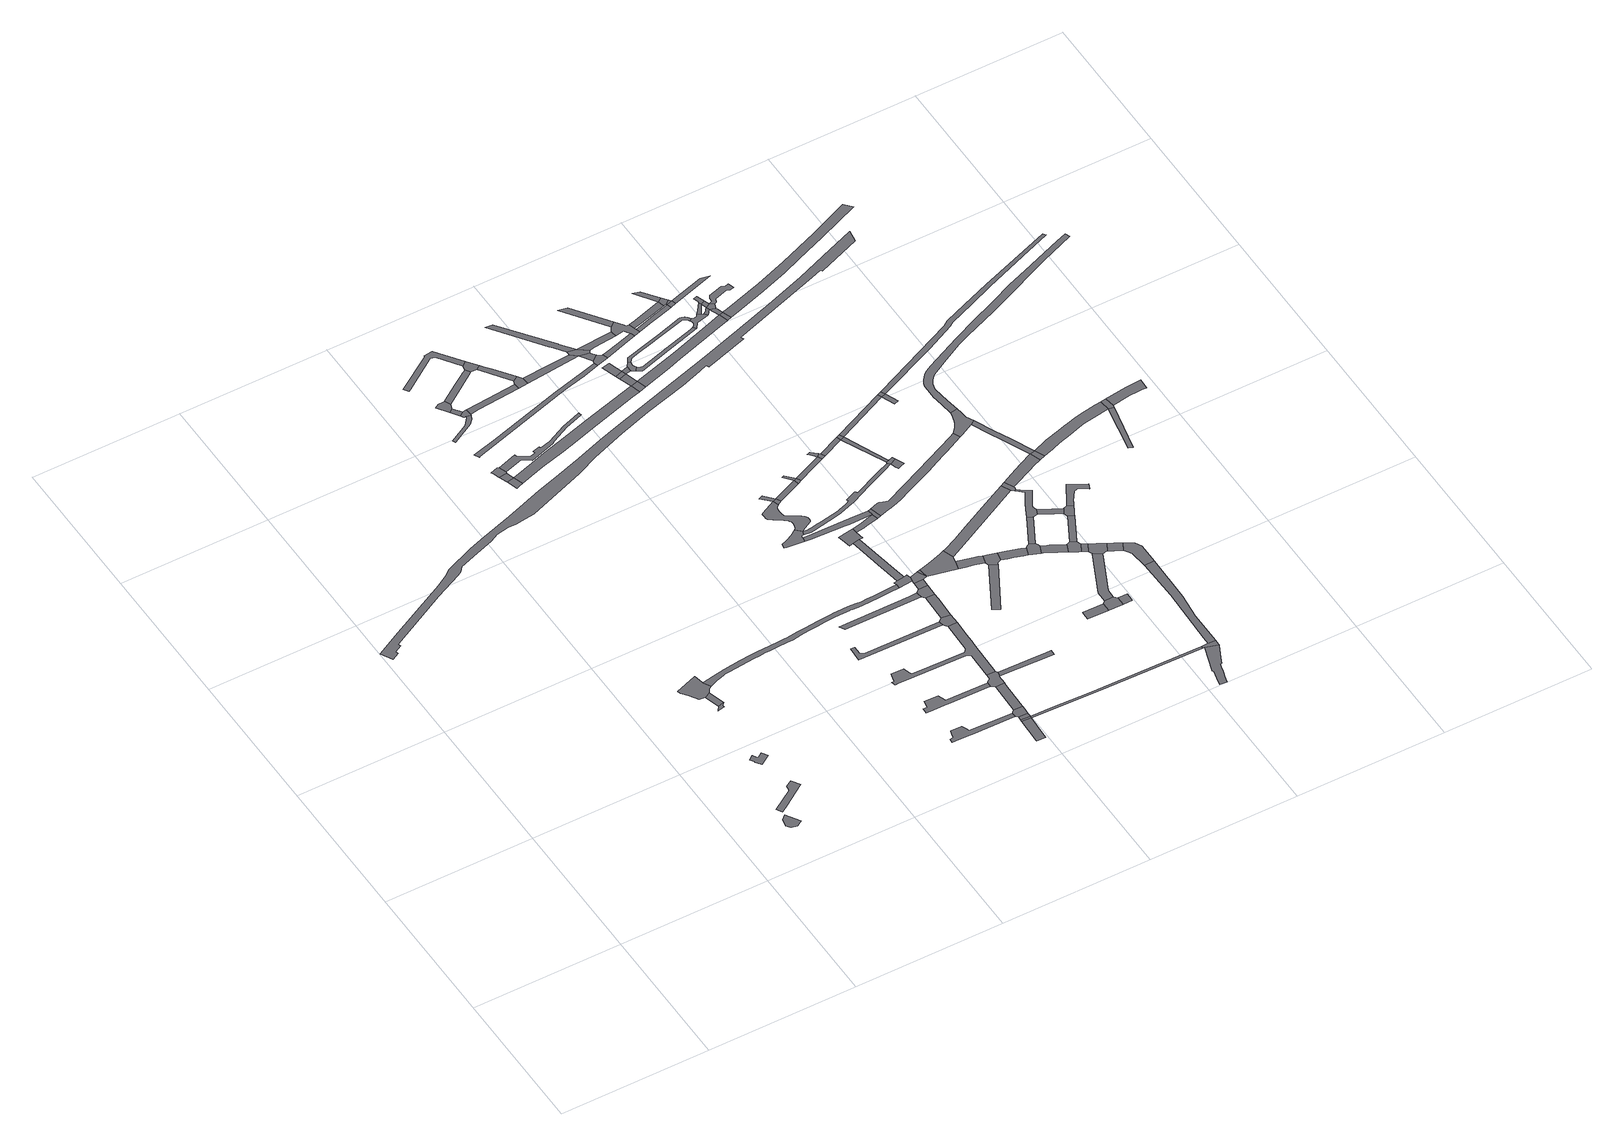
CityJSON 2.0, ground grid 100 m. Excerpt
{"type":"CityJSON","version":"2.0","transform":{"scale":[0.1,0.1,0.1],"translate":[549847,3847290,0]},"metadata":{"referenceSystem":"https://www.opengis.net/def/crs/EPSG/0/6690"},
"CityObjects":{
"road1":{"type":"Road","attributes":{"RoadStructureAttribute.sectionType":"1"},"geometry":[{"type":"MultiSurface","lod":"1","boundaries":[[[0,1,2,3,4,5]]]}]},
"road2":{"type":"Road","geometry":[{"type":"MultiSurface","lod":"1","boundaries":[[[6,7,8,9,10,11,12]]]}]},
"road3":{"type":"Road","geometry":[{"type":"MultiSurface","lod":"1","boundaries":[[[13,14,15,16,17,18,19,20,21]]]}]},
"road4":{"type":"Road","geometry":[{"type":"MultiSurface","lod":"1","boundaries":[[[22,23,24,25,26]]]}]},
"road5":{"type":"Road","geometry":[{"type":"MultiSurface","lod":"1","boundaries":[[[27,28,29,30,31,32,33,34,35,36,37,38,39,40]]]}]},
"road6":{"type":"Road","attributes":{"RoadStructureAttribute.sectionType":"1"},"geometry":[{"type":"MultiSurface","lod":"1","boundaries":[[[37,36,24,23]]]}]},
"road7":{"type":"Road","attributes":{"RoadStructureAttribute.sectionType":"1"},"geometry":[{"type":"MultiSurface","lod":"1","boundaries":[[[41,42,43,44]]]}]},
"road8":{"type":"Road","geometry":[{"type":"MultiSurface","lod":"1","boundaries":[[[45,46,47,42,41,48,49]]]}]},
"road9":{"type":"Road","geometry":[{"type":"MultiSurface","lod":"1","boundaries":[[[44,43,50,51,52]]]}]},
"road10":{"type":"Road","geometry":[{"type":"MultiSurface","lod":"1","boundaries":[[[53,54,55,56,57,58,59,60]]]}]},
"road11":{"type":"Road","geometry":[{"type":"MultiSurface","lod":"1","boundaries":[[[61,62,63,64,65,66]]]}]},
"road12":{"type":"Road","attributes":{"RoadStructureAttribute.sectionType":"1"},"geometry":[{"type":"MultiSurface","lod":"1","boundaries":[[[64,63,67,68]]]}]},
"road13":{"type":"Road","attributes":{"RoadStructureAttribute.sectionType":"1"},"geometry":[{"type":"MultiSurface","lod":"1","boundaries":[[[69,70,71,72,73,74,75,76,77,78,79,80,81,82,83,84,85,86,87,88,89,90,91,92,93,94,95,40,39,96,97,98,99,100,101,102,103,104,105,106,107,108,109,110,111,112,113,114,115,116,117,118,119,120,121,122,123,124,125,126,127,128]]]}]},
"road14":{"type":"Road","geometry":[{"type":"MultiSurface","lod":"1","boundaries":[[[129,68,67,130,53,60,131]]]}]},
"road15":{"type":"Road","geometry":[{"type":"MultiSurface","lod":"1","boundaries":[[[132,133,134,135,136,137,138,139,140,141,142,143,144,145,146,147,148,49,48]]]}]},
"road16":{"type":"Road","attributes":{"RoadStructureAttribute.sectionType":"1"},"geometry":[{"type":"MultiSurface","lod":"1","boundaries":[[[149,150,151,152,153,154,155,156,157,158,159]]]}]},
"road17":{"type":"Road","attributes":{"RoadStructureAttribute.sectionType":"1"},"geometry":[{"type":"MultiSurface","lod":"1","boundaries":[[[160,161,162,163,164,165,66,65,166,167,168]]]}]},
"road18":{"type":"Road","attributes":{"RoadStructureAttribute.sectionType":"1"},"geometry":[{"type":"MultiSurface","lod":"1","boundaries":[[[169,170,171,172,173,174,175,176,177,178,179,180,181,182,183]]]}]},
"road19":{"type":"Road","attributes":{"RoadStructureAttribute.sectionType":"1"},"geometry":[{"type":"MultiSurface","lod":"1","boundaries":[[[184,185,129,131,186,187]]]}]},
"road20":{"type":"Road","attributes":{"RoadStructureAttribute.sectionType":"1"},"geometry":[{"type":"MultiSurface","lod":"1","boundaries":[[[188,189,190,191,192,193,194,195,196,197,198,199,200,201,202]]]}]},
"road21":{"type":"Road","attributes":{"RoadStructureAttribute.sectionType":"1"},"geometry":[{"type":"MultiSurface","lod":"1","boundaries":[[[203,204,205,206,207,208,209,210,211,212,213,214]]]}]},
"road22":{"type":"Road","geometry":[{"type":"MultiSurface","lod":"1","boundaries":[[[159,158,160,168,215,216]]]}]},
"road23":{"type":"Road","attributes":{"RoadStructureAttribute.sectionType":"1"},"geometry":[{"type":"MultiSurface","lod":"1","boundaries":[[[217,218,219,220,221,44,52,222,223,224,225,226,227,228,229]]]}]},
"road24":{"type":"Road","geometry":[{"type":"MultiSurface","lod":"1","boundaries":[[[230,231,232,233,234,235,236,237,238,239,240,241,242,243,244,245,246,247,248,249,250,251,252,253,254,255]]]}]},
"road25":{"type":"Road","attributes":{"RoadStructureAttribute.sectionType":"1"},"geometry":[{"type":"MultiSurface","lod":"1","boundaries":[[[256,257,258,259,260,261]]]}]},
"road26":{"type":"Road","attributes":{"RoadStructureAttribute.sectionType":"1"},"geometry":[{"type":"MultiSurface","lod":"1","boundaries":[[[262,263,264,265,266,267,268]]]}]},
"road27":{"type":"Road","attributes":{"RoadStructureAttribute.sectionType":"1"},"geometry":[{"type":"MultiSurface","lod":"1","boundaries":[[[269,270,271,216,215,272,273,274,275]]]}]},
"road28":{"type":"Road","geometry":[{"type":"MultiSurface","lod":"1","boundaries":[[[276,256,261,277]]]}]},
"road29":{"type":"Road","attributes":{"RoadStructureAttribute.sectionType":"1"},"geometry":[{"type":"MultiSurface","lod":"1","boundaries":[[[278,276,277,279,280]]]}]},
"road30":{"type":"Road","geometry":[{"type":"MultiSurface","lod":"1","boundaries":[[[281,282,183,182,283,278,280,284,285]]]}]},
"road31":{"type":"Road","geometry":[{"type":"MultiSurface","lod":"1","boundaries":[[[275,274,184,187,286,287]]]}]},
"road32":{"type":"Road","attributes":{"RoadStructureAttribute.sectionType":"1"},"geometry":[{"type":"MultiSurface","lod":"1","boundaries":[[[288,289,290,291,292,293,294,295,296,297,298,299,300,301,302,303,304,305,306,307,308,309,310,311,312,313,314,315,316,317,318,319,320,321,322,323,324,325,326,327,328,329,330,331,332,333,334,335,336,337,338,339,340,341,342]]]}]},
"road33":{"type":"Road","attributes":{"RoadStructureAttribute.sectionType":"1"},"geometry":[{"type":"MultiSurface","lod":"1","boundaries":[[[343,344,345,346,347]]]}]},
"road34":{"type":"Road","attributes":{"RoadStructureAttribute.sectionType":"1"},"geometry":[{"type":"MultiSurface","lod":"1","boundaries":[[[348,349,281,285,350,351,352,353]]]}]},
"road35":{"type":"Road","geometry":[{"type":"MultiSurface","lod":"1","boundaries":[[[250,354,355,356,202,201,357,348,353,358,359,360,361,362,251]]]}]},
"road36":{"type":"Road","geometry":[{"type":"MultiSurface","lod":"1","boundaries":[[[363,364,365,366,367,368,369,370,371,372,373,374,375]]]}]},
"road37":{"type":"Road","attributes":{"RoadStructureAttribute.sectionType":"1"},"geometry":[{"type":"MultiSurface","lod":"1","boundaries":[[[376,377,287,286,378]]]}]},
"road38":{"type":"Road","geometry":[{"type":"MultiSurface","lod":"1","boundaries":[[[379,380,381,382,383,384,385,386,387,388,389,390,391,392,363,375,393,394,395,396,397,398,399,400,401,402,403,404,405,406,407]]]}]},
"road39":{"type":"Road","geometry":[{"type":"MultiSurface","lod":"1","boundaries":[[[408,268,267,230,255,409,410]]]}]},
"road40":{"type":"Road","geometry":[{"type":"MultiSurface","lod":"1","boundaries":[[[411,412,379,413]]]}]},
"road41":{"type":"Road","geometry":[{"type":"MultiSurface","lod":"1","boundaries":[[[413,379,407,414]]]}]},
"road42":{"type":"Road","attributes":{"RoadStructureAttribute.sectionType":"1"},"geometry":[{"type":"MultiSurface","lod":"1","boundaries":[[[415,416,417,418,419,420,421,422]]]}]},
"road43":{"type":"Road","attributes":{"RoadStructureAttribute.sectionType":"1"},"geometry":[{"type":"MultiSurface","lod":"1","boundaries":[[[423,408,410,424,425]]]}]},
"road44":{"type":"Road","attributes":{"RoadStructureAttribute.sectionType":"1"},"geometry":[{"type":"MultiSurface","lod":"1","boundaries":[[[426,427,428,429,430,361,360]]]}]},
"road45":{"type":"Road","geometry":[{"type":"MultiSurface","lod":"1","boundaries":[[[431,432,433,434,69,128,435,436]]]}]},
"road46":{"type":"Road","geometry":[{"type":"MultiSurface","lod":"1","boundaries":[[[437,347,346,423,425,438]]]}]},
"road47":{"type":"Road","attributes":{"RoadStructureAttribute.sectionType":"7"},"geometry":[{"type":"MultiSurface","lod":"1","boundaries":[[[439,440,441,442,443,444,433,432]]]}]},
"road48":{"type":"Road","attributes":{"RoadStructureAttribute.sectionType":"1"},"geometry":[{"type":"MultiSurface","lod":"1","boundaries":[[[445,446,437,438]]]}]},
"road49":{"type":"Road","geometry":[{"type":"MultiSurface","lod":"1","boundaries":[[[447,448,449,450,451,452,442,441,453,454]]]}]},
"road50":{"type":"Road","geometry":[{"type":"MultiSurface","lod":"1","boundaries":[[[455,456,457,371,370,458,459,460,461,462,463,464]]]}]},
"road51":{"type":"Road","geometry":[{"type":"MultiSurface","lod":"1","boundaries":[[[465,466,413,414,467]]]}]},
"road52":{"type":"Road","geometry":[{"type":"MultiSurface","lod":"1","boundaries":[[[468,469,470,436,435,446,445,471]]]}]},
"road53":{"type":"Road","geometry":[{"type":"MultiSurface","lod":"1","boundaries":[[[421,472,376,378,473,474,475,476,422]]]}]},
"road54":{"type":"Road","attributes":{"RoadStructureAttribute.sectionType":"1"},"geometry":[{"type":"MultiSurface","lod":"1","boundaries":[[[378,477,478,479,473]]]}]},
"road55":{"type":"Road","attributes":{"RoadStructureAttribute.sectionType":"1"},"geometry":[{"type":"MultiSurface","lod":"1","boundaries":[[[480,481,468,471]]]}]},
"road56":{"type":"Road","attributes":{"RoadStructureAttribute.sectionType":"1"},"geometry":[{"type":"MultiSurface","lod":"1","boundaries":[[[482,483,484,485]]]}]},
"road57":{"type":"Road","geometry":[{"type":"MultiSurface","lod":"1","boundaries":[[[485,484,486,487,488]]]}]},
"road58":{"type":"Road","attributes":{"RoadStructureAttribute.sectionType":"1"},"geometry":[{"type":"MultiSurface","lod":"1","boundaries":[[[488,487,217,489]]]}]},
"road59":{"type":"Road","geometry":[{"type":"MultiSurface","lod":"1","boundaries":[[[489,217,229,490]]]}]},
"road60":{"type":"Road","geometry":[{"type":"MultiSurface","lod":"1","boundaries":[[[491,492,478,477,493,203,214,494,495]]]}]},
"road61":{"type":"Road","attributes":{"RoadStructureAttribute.sectionType":"1"},"geometry":[{"type":"MultiSurface","lod":"1","boundaries":[[[496,485,488,497]]]}]},
"road62":{"type":"Road","geometry":[{"type":"MultiSurface","lod":"1","boundaries":[[[498,499,465,500]]]}]},
"road63":{"type":"Road","geometry":[{"type":"MultiSurface","lod":"1","boundaries":[[[500,465,467,501]]]}]},
"road64":{"type":"Road","attributes":{"RoadStructureAttribute.sectionType":"1"},"geometry":[{"type":"MultiSurface","lod":"1","boundaries":[[[502,503,504,505,447,454,506,507,508,509]]]}]},
"road65":{"type":"Road","geometry":[{"type":"MultiSurface","lod":"1","boundaries":[[[510,496,497,511,512,513,514,515,516]]]}]},
"road66":{"type":"Road","attributes":{"RoadStructureAttribute.sectionType":"1"},"geometry":[{"type":"MultiSurface","lod":"1","boundaries":[[[517,422,476,518,519]]]}]},
"road67":{"type":"Road","geometry":[{"type":"MultiSurface","lod":"1","boundaries":[[[520,521,522,523,524,481,480,471,525,526,527,528,529]]]}]},
"road68":{"type":"Road","attributes":{"RoadStructureAttribute.sectionType":"1"},"geometry":[{"type":"MultiSurface","lod":"1","boundaries":[[[530,531,277,261,532,533,534,535,536]]]}]},
"road69":{"type":"Road","attributes":{"RoadStructureAttribute.sectionType":"1"},"geometry":[{"type":"MultiSurface","lod":"1","boundaries":[[[537,538,539,540,541,542,543,544,545,546,547,548,549,550,551,552,553,554,555,375,374,556,557,558,559,560,561,562,563,564,565]]]}]},
"road70":{"type":"Road","attributes":{"RoadStructureAttribute.sectionType":"1"},"geometry":[{"type":"MultiSurface","lod":"1","boundaries":[[[566,567,568,495,494,569,570]]]}]},
"road71":{"type":"Road","geometry":[{"type":"MultiSurface","lod":"1","boundaries":[[[571,464,463,502,509,572]]]}]},
"road72":{"type":"Road","geometry":[{"type":"MultiSurface","lod":"1","boundaries":[[[573,574,575,500,501,576,577,578]]]}]},
"road73":{"type":"Road","geometry":[{"type":"MultiSurface","lod":"1","boundaries":[[[579,580,581,582]]]}]},
"road74":{"type":"Road","attributes":{"RoadStructureAttribute.sectionType":"1"},"geometry":[{"type":"MultiSurface","lod":"1","boundaries":[[[583,584,585,586]]]}]},
"road75":{"type":"Road","attributes":{"RoadStructureAttribute.sectionType":"1"},"geometry":[{"type":"MultiSurface","lod":"1","boundaries":[[[587,588,526,525,589,590,591,592,593]]]}]},
"road76":{"type":"Road","geometry":[{"type":"MultiSurface","lod":"1","boundaries":[[[594,595,596,597,573,598]]]}]},
"road77":{"type":"Road","geometry":[{"type":"MultiSurface","lod":"1","boundaries":[[[599,600,601,586,585,602,603,517,519,604,605,566,570,606,607,608,609]]]}]},
"road78":{"type":"Road","geometry":[{"type":"MultiSurface","lod":"1","boundaries":[[[598,573,578,610,611]]]}]},
"road79":{"type":"Road","attributes":{"RoadStructureAttribute.sectionType":"1"},"geometry":[{"type":"MultiSurface","lod":"1","boundaries":[[[612,613,614,615,616,617,512,511,618,619,620]]]}]},
"road80":{"type":"Road","geometry":[{"type":"MultiSurface","lod":"1","boundaries":[[[621,593,592,579,582,622,623,624]]]}]},
"road81":{"type":"Road","attributes":{"RoadStructureAttribute.sectionType":"1"},"geometry":[{"type":"MultiSurface","lod":"1","boundaries":[[[625,626,627,628,629,630,631,510,516,632,633,634,635,636,637,638,639,640,641,642]]]}]},
"road82":{"type":"Road","attributes":{"RoadStructureAttribute.sectionType":"1"},"geometry":[{"type":"MultiSurface","lod":"1","boundaries":[[[643,644,645,646,489,490,647,648,649,650,651]]]}]},
"road83":{"type":"Road","attributes":{"RoadStructureAttribute.sectionType":"1"},"geometry":[{"type":"MultiSurface","lod":"1","boundaries":[[[652,611,610,653]]]}]},
"road84":{"type":"Road","attributes":{"RoadStructureAttribute.sectionType":"1"},"geometry":[{"type":"MultiSurface","lod":"1","boundaries":[[[654,655,656,657,658]]]}]},
"road85":{"type":"Road","attributes":{"RoadStructureAttribute.sectionType":"1"},"geometry":[{"type":"MultiSurface","lod":"1","boundaries":[[[659,660,661,609,608,662,663,664]]]}]},
"road86":{"type":"Road","attributes":{"RoadStructureAttribute.sectionType":"1"},"geometry":[{"type":"MultiSurface","lod":"1","boundaries":[[[665,666,667,607,606,668,669,670]]]}]},
"road87":{"type":"Road","attributes":{"RoadStructureAttribute.sectionType":"1"},"geometry":[{"type":"MultiSurface","lod":"1","boundaries":[[[671,672,624,623,673,674,675,676,677]]]}]},
"road88":{"type":"Road","geometry":[{"type":"MultiSurface","lod":"1","boundaries":[[[678,652,653,679]]]}]},
"road89":{"type":"Road","attributes":{"RoadStructureAttribute.sectionType":"1"},"geometry":[{"type":"MultiSurface","lod":"1","boundaries":[[[680,679,653,681,682,683]]]}]},
"road90":{"type":"Road","attributes":{"RoadStructureAttribute.sectionType":"1"},"geometry":[{"type":"MultiSurface","lod":"1","boundaries":[[[684,685,686,687,688,520,529,689,690]]]}]},
"road91":{"type":"Road","geometry":[{"type":"MultiSurface","lod":"1","boundaries":[[[691,683,682,537,565,692]]]}]},
"road92":{"type":"Road","geometry":[{"type":"MultiSurface","lod":"1","boundaries":[[[693,694,695,696,692,565]]]}]},
"road93":{"type":"Road","attributes":{"RoadStructureAttribute.sectionType":"1"},"geometry":[{"type":"MultiSurface","lod":"1","boundaries":[[[697,698,699,700,701,702,703,704,705,571,572,706,707,708,709,710,711,712,713,714,715]]]}]},
"road94":{"type":"Road","geometry":[{"type":"MultiSurface","lod":"1","boundaries":[[[716,658,657,717,718,719]]]}]},
"road95":{"type":"Road","attributes":{"RoadStructureAttribute.sectionType":"1"},"geometry":[{"type":"MultiSurface","lod":"1","boundaries":[[[720,721,659,722]]]}]},
"road96":{"type":"Road","geometry":[{"type":"MultiSurface","lod":"1","boundaries":[[[723,724,725,677,676,726,727,728,729,730,731]]]}]},
"road97":{"type":"Road","geometry":[{"type":"MultiSurface","lod":"1","boundaries":[[[722,659,664,732,733]]]}]},
"road98":{"type":"Road","geometry":[{"type":"MultiSurface","lod":"1","boundaries":[[[734,665,670,735]]]}]},
"road99":{"type":"Road","attributes":{"RoadStructureAttribute.sectionType":"1"},"geometry":[{"type":"MultiSurface","lod":"1","boundaries":[[[733,732,665,734]]]}]},
"road100":{"type":"Road","attributes":{"RoadStructureAttribute.sectionType":"1"},"geometry":[{"type":"MultiSurface","lod":"1","boundaries":[[[736,737,738,739,740,741,742,743,744,745,746,747,748,749,750,751,752,753,754]]]}]},
"road101":{"type":"Road","geometry":[{"type":"MultiSurface","lod":"1","boundaries":[[[755,756,757,758,642,641,759,760,761,762,612,620,763,764,765,766,767,768]]]}]},
"road102":{"type":"Road","geometry":[{"type":"MultiSurface","lod":"1","boundaries":[[[769,770,771,718,717]]]}]},
"road103":{"type":"Road","attributes":{"RoadStructureAttribute.sectionType":"1"},"geometry":[{"type":"MultiSurface","lod":"1","boundaries":[[[772,773,774,729,728,775,776,777,778,779,780,781]]]}]},
"road104":{"type":"Road","attributes":{"RoadStructureAttribute.sectionType":"1"},"geometry":[{"type":"MultiSurface","lod":"1","boundaries":[[[782,723,731,783]]]}]},
"road105":{"type":"Road","attributes":{"RoadStructureAttribute.sectionType":"1"},"geometry":[{"type":"MultiSurface","lod":"1","boundaries":[[[784,785,716,719,786,787]]]}]},
"road106":{"type":"Road","attributes":{"RoadStructureAttribute.sectionType":"1"},"geometry":[{"type":"MultiSurface","lod":"1","boundaries":[[[788,678,679,789]]]}]},
"road107":{"type":"Road","geometry":[{"type":"MultiSurface","lod":"1","boundaries":[[[790,791,536,535,792,736,754,793,794]]]}]},
"road108":{"type":"Road","attributes":{"RoadStructureAttribute.sectionType":"1"},"geometry":[{"type":"MultiSurface","lod":"1","boundaries":[[[795,796,755,768,797,798,799]]]}]},
"road109":{"type":"Road","attributes":{"RoadStructureAttribute.sectionType":"1"},"geometry":[{"type":"MultiSurface","lod":"1","boundaries":[[[800,801,802,803,804,767,766,805]]]}]},
"road110":{"type":"Road","geometry":[{"type":"MultiSurface","lod":"1","boundaries":[[[806,807,781,780,808,809,810,811,812]]]}]},
"road111":{"type":"Road","geometry":[{"type":"MultiSurface","lod":"1","boundaries":[[[813,814,815,795,799,816]]]}]},
"road112":{"type":"Road","attributes":{"RoadStructureAttribute.sectionType":"1"},"geometry":[{"type":"MultiSurface","lod":"1","boundaries":[[[816,799,800,817]]]}]},
"road113":{"type":"Road","geometry":[{"type":"MultiSurface","lod":"1","boundaries":[[[805,643,818,819,820]]]}]},
"road114":{"type":"Road","geometry":[{"type":"MultiSurface","lod":"1","boundaries":[[[818,643,651,821]]]}]},
"road115":{"type":"Road","geometry":[{"type":"MultiSurface","lod":"1","boundaries":[[[817,800,805,820,822]]]}]},
"road116":{"type":"Road","attributes":{"RoadStructureAttribute.sectionType":"1"},"geometry":[{"type":"MultiSurface","lod":"1","boundaries":[[[823,824,734,735]]]}]},
"road117":{"type":"Road","attributes":{"RoadStructureAttribute.sectionType":"1"},"geometry":[{"type":"MultiSurface","lod":"1","boundaries":[[[810,809,825,826]]]}]},
"road118":{"type":"Road","geometry":[{"type":"MultiSurface","lod":"1","boundaries":[[[827,828,829,830,831,832,833,834,835,836,837,838,839,840,841,782,783,842,843]]]}]},
"road119":{"type":"Road","geometry":[{"type":"MultiSurface","lod":"1","boundaries":[[[844,845,846,826,825,847,848,784,787,849,850,851,852]]]}]},
"road120":{"type":"Road","attributes":{"RoadStructureAttribute.sectionType":"1"},"geometry":[{"type":"MultiSurface","lod":"1","boundaries":[[[853,854,855,856,857,858,790,794]]]}]},
"road121":{"type":"Road","geometry":[{"type":"MultiSurface","lod":"1","boundaries":[[[859,684,690,860,836,835,861,862,863]]]}]},
"road122":{"type":"Road","attributes":{"RoadStructureAttribute.sectionType":"1"},"geometry":[{"type":"MultiSurface","lod":"1","boundaries":[[[864,806,812,865]]]}]},
"road123":{"type":"Road","geometry":[{"type":"MultiSurface","lod":"1","boundaries":[[[866,867,868,869,870,871,872,873,874,875,876,877,817,822]]]}]},
"road124":{"type":"Road","attributes":{"RoadStructureAttribute.sectionType":"1"},"geometry":[{"type":"MultiSurface","lod":"1","boundaries":[[[878,879,843,842,880,881,882]]]}]},
"road125":{"type":"Road","geometry":[{"type":"MultiSurface","lod":"1","boundaries":[[[883,788,789,884]]]}]},
"road126":{"type":"Road","geometry":[{"type":"MultiSurface","lod":"1","boundaries":[[[885,886,884,789]]]}]},
"road127":{"type":"Road","attributes":{"RoadStructureAttribute.sectionType":"1"},"geometry":[{"type":"MultiSurface","lod":"1","boundaries":[[[887,888,852,851,889,890,891,892,893]]]}]},
"road128":{"type":"Road","geometry":[{"type":"MultiSurface","lod":"1","boundaries":[[[894,895,882,881,896,864,865,897,898,899]]]}]},
"road129":{"type":"Road","attributes":{"RoadStructureAttribute.sectionType":"1"},"geometry":[{"type":"MultiSurface","lod":"1","boundaries":[[[900,901,902,893,892,903,904,905,856,855]]]}]},
"road130":{"type":"Road","attributes":{"RoadStructureAttribute.sectionType":"1"},"geometry":[{"type":"MultiSurface","lod":"1","boundaries":[[[906,907,908,909,859,863,910,911,912,913]]]}]},
"road131":{"type":"Road","geometry":[{"type":"MultiSurface","lod":"1","boundaries":[[[914,915,916,917,918,919,920,921,922,923,697,715,924,925,926]]]}]},
"road132":{"type":"Road","attributes":{"RoadStructureAttribute.sectionType":"1"},"geometry":[{"type":"MultiSurface","lod":"1","boundaries":[[[927,928,929,930,931,932,933,934,935,936,937,938,939,940,941,894,899]]]}]},
"road133":{"type":"Road","attributes":{"RoadStructureAttribute.sectionType":"7"},"geometry":[{"type":"MultiSurface","lod":"1","boundaries":[[[942,943,926,925,944,945,946,906,947]]]}]},
"road134":{"type":"Road","geometry":[{"type":"MultiSurface","lod":"1","boundaries":[[[947,906,913,948]]]}]},
"road135":{"type":"Road","attributes":{"RoadStructureAttribute.sectionType":"1"},"geometry":[{"type":"MultiSurface","lod":"1","boundaries":[[[949,950,951,952,953,954,955,956,957,958,959,960,818,821]]]}]},
"road136":{"type":"Road","attributes":{"RoadStructureAttribute.sectionType":"1"},"geometry":[{"type":"MultiSurface","lod":"1","boundaries":[[[961,962,963,964,965,966,967,968,947,948,969,970,971,972,973,974,975]]]}]},
"road137":{"type":"Road","attributes":{"RoadStructureAttribute.sectionType":"1"},"geometry":[{"type":"MultiSurface","lod":"1","boundaries":[[[975,976,977,978]]]}]},
"road138":{"type":"Road","attributes":{"RoadStructureAttribute.sectionType":"1"},"geometry":[{"type":"MultiSurface","lod":"1","boundaries":[[[979,980,981,982,983,984,985,986,987,988,989,990,991,992,883,884]]]}]},
"road139":{"type":"Road","geometry":[{"type":"MultiSurface","lod":"1","boundaries":[[[993,961,975,978,994]]]}]},
"road140":{"type":"Road","attributes":{"RoadStructureAttribute.sectionType":"1"},"geometry":[{"type":"MultiSurface","lod":"1","boundaries":[[[995,996,997,998,999,1000,1001,1002,1003,1004,1005,1006,1007,1008,1009,1010,1011,1012,1013,1014,1015,1016,1017,1018,1019,1020,1021,1022,1023,1024,1025,1026,1027,1028,1029,1030,1031,1032,1033,1034,1035,1036,1037,917,916]]]}]},
"road141":{"type":"Road","attributes":{"RoadStructureAttribute.sectionType":"1"},"geometry":[{"type":"MultiSurface","lod":"1","boundaries":[[[1038,1039,1040,993,994,1041,1042,1043,1044,1045]]]}]}
},
"vertices":[
[1358,405,0],[1328,375,0],[1318,327,0],[1341,300,0],[1379,288,0],[1417,312,0],
[1401,458,0],[1568,569,0],[1531,625,0],[1489,598,0],[1484,563,0],[1341,469,0],[1362,431,0],
[1525,869,0],[1500,906,0],[1471,887,0],[1461,888,0],[1445,914,0],[1414,893,0],[1429,866,0],[1430,859,0],[1455,822,0],
[1503,1349,0],[1521,1369,0],[1481,1356,0],[1458,1326,0],[1506,1334,0],
[1496,1576,0],[1485,1634,0],[1446,1621,0],[1337,1582,0],[1340,1565,0],[1345,1558,0],[1373,1521,0],[1379,1513,0],[1412,1463,0],[1450,1456,0],[1489,1476,0],[1506,1507,0],[1526,1517,0],[1498,1566,0],
[1387,3606,0],[1334,3600,0],[1355,3544,0],[1406,3555,0],
[1362,3673,0],[1314,3656,0],[1319,3641,0],[1391,3619,0],[1374,3667,0],
[1378,3473,0],[1395,3479,0],[1426,3488,0],
[1422,4125,0],[1418,4109,0],[1380,4065,0],[1252,3992,0],[1262,3976,0],[1409,4055,0],[1439,4086,0],[1451,4116,0],
[1332,4290,0],[1305,4272,0],[1355,4200,0],[1381,4220,0],[1395,4252,0],[1375,4290,0],
[1393,4144,0],[1422,4164,0],
[2874,1668,0],[2872,1668,0],[2855,1667,0],[2792,1663,0],[2715,1657,0],[2667,1656,0],[2627,1655,0],[2606,1657,0],[2558,1660,0],[2511,1660,0],[2467,1660,0],[2445,1660,0],[2425,1658,0],[2333,1649,0],[2287,1646,0],[2238,1642,0],[2190,1638,0],[2130,1629,0],[2112,1627,0],[2095,1626,0],[2046,1625,0],[1941,1622,0],[1912,1621,0],[1853,1615,0],[1779,1608,0],[1662,1595,0],[1582,1581,0],[1557,1531,0],[1588,1543,0],[1592,1544,0],[1618,1552,0],[1633,1556,0],[1647,1560,0],[1675,1562,0],[1731,1568,0],[1809,1576,0],[1855,1581,0],[1895,1585,0],[1933,1587,0],[1974,1589,0],[2014,1591,0],[2089,1593,0],[2129,1595,0],[2159,1598,0],[2190,1603,0],[2217,1608,0],[2257,1612,0],[2313,1617,0],[2357,1620,0],[2434,1626,0],[2512,1627,0],[2528,1627,0],[2541,1627,0],[2554,1626,0],[2588,1625,0],[2620,1624,0],[2671,1626,0],[2730,1628,0],[2803,1633,0],[2875,1638,0],
[1449,4166,0],[1408,4123,0],[1453,4125,0],
[1517,3657,0],[1573,3618,0],[1746,3674,0],[1760,3687,0],[1880,3746,0],[2005,3789,0],[1997,3809,0],[1957,3795,0],[1871,3766,0],[1735,3699,0],[1664,3679,0],[1660,3692,0],[1613,3679,0],[1615,3664,0],[1583,3653,0],[1509,3694,0],[1504,3710,0],
[1523,4676,0],[1463,4669,0],[1461,4661,0],[1221,4499,0],[1240,4466,0],[1267,4484,0],[1275,4490,0],[1483,4634,0],[1514,4624,0],[1615,4484,0],[1647,4508,0],
[1609,4450,0],[1595,4440,0],[1586,4434,0],[1567,4421,0],[1500,4376,0],[1380,4294,0],[1528,4346,0],[1616,4408,0],[1628,4417,0],
[2632,438,0],[2623,464,0],[2614,490,0],[2539,489,0],[2531,465,0],[2522,437,0],[2500,434,0],[2499,420,0],[2497,406,0],[2499,406,0],[2523,406,0],[2622,403,0],[2632,403,0],[2922,396,0],[2920,428,0],
[1797,4199,0],[1540,4175,0],[1513,4132,0],[1801,4161,0],
[2639,718,0],[2636,728,0],[2621,770,0],[2529,774,0],[2521,731,0],[2519,725,0],[2519,724,0],[2492,724,0],[2491,706,0],[2491,689,0],[2519,688,0],[2635,686,0],[2639,686,0],[2922,681,0],[2922,713,0],
[2284,4108,0],[2201,4086,0],[1972,4025,0],[1460,3872,0],[1333,3840,0],[1304,3833,0],[1319,3800,0],[1327,3804,0],[1983,4000,0],[2048,4016,0],[2184,4049,0],[2292,4081,0],
[1669,4416,0],[1699,4438,0],
[2373,3840,0],[2010,3736,0],[1821,3680,0],[1661,3634,0],[1557,3602,0],[1503,3513,0],[1595,3542,0],[1673,3564,0],[1764,3589,0],[1881,3624,0],[1989,3654,0],[2336,3757,0],[2393,3774,0],
[2960,1225,0],[2955,1015,0],[2936,993,0],[2579,1002,0],[2575,1016,0],[2561,1059,0],[2478,1064,0],[2466,1020,0],[2461,1003,0],[2448,1003,0],[2444,1003,0],[2448,990,0],[2452,976,0],[2462,976,0],[2464,976,0],[2573,973,0],[2579,973,0],[2932,966,0],[2936,962,0],[2954,947,0],[2950,770,0],[3009,769,0],[3014,1005,0],[3016,1052,0],[3017,1108,0],[3020,1223,0],
[2934,345,0],[2926,169,0],[2926,163,0],[2986,160,0],[2987,184,0],[2995,339,0],
[2431,1286,0],[2406,1305,0],[2406,1358,0],[2378,1358,0],[2374,1257,0],[2939,1251,0],[2934,1281,0],
[1745,4375,0],[1716,4415,0],[1711,4422,0],[1688,4390,0],[1789,4252,0],[1807,4227,0],[1839,4248,0],
[2935,356,0],[2996,354,0],
[2936,382,0],[2997,366,0],[2997,380,0],
[2939,447,0],[2925,433,0],[2924,394,0],[2999,420,0],[3000,445,0],
[1868,4168,0],[1863,4215,0],
[99,2684,0],[92,2701,0],[143,2728,0],[137,2746,0],[537,2956,0],[720,3043,0],[748,3061,0],[763,3078,0],[774,3091,0],[913,3143,0],[1026,3180,0],[1088,3211,0],[1129,3220,0],[1171,3225,0],[1227,3227,0],[1292,3234,0],[1359,3244,0],[1753,3388,0],[1901,3452,0],[2131,3536,0],[2352,3610,0],[2637,3688,0],[2776,3735,0],[2835,3757,0],[2842,3738,0],[2846,3739,0],[3130,3828,0],[3124,3848,0],[3732,4051,0],[3799,4074,0],[3811,4064,0],[4095,4173,0],[4108,4258,0],[3874,4165,0],[3674,4089,0],[3430,4003,0],[3135,3907,0],[2842,3815,0],[2526,3719,0],[2130,3601,0],[1996,3558,0],[1810,3496,0],[1599,3428,0],[1478,3390,0],[1346,3345,0],[1222,3300,0],[1013,3234,0],[896,3192,0],[697,3109,0],[658,3077,0],[581,3033,0],[367,2924,0],[156,2814,0],[5,2732,0],[47,2656,0],
[2891,1545,0],[2411,1545,0],[2431,1510,0],[2946,1508,0],[2941,1548,0],
[2947,662,0],[2947,658,0],[3000,448,0],[3004,539,0],[3006,644,0],[3006,661,0],
[2949,735,0],[2928,718,0],[2927,717,0],[2927,677,0],[3007,695,0],[3008,725,0],[3012,725,0],[3017,755,0],[3014,760,0],
[2592,2352,0],[2583,2343,0],[2551,2323,0],[2510,2302,0],[2470,2289,0],[2465,2257,0],[2479,2254,0],[2596,2241,0],[2602,2273,0],[2600,2283,0],[2602,2289,0],[2615,2291,0],[2626,2317,0],
[2193,4242,0],[2045,4230,0],[2237,4207,0],
[2604,2614,0],[2502,2564,0],[2495,2555,0],[2495,2536,0],[2496,2519,0],[2503,2506,0],[2527,2487,0],[2580,2451,0],[2601,2430,0],[2603,2427,0],[2610,2415,0],[2612,2400,0],[2610,2377,0],[2603,2362,0],[2649,2331,0],[2703,2359,0],[2710,2372,0],[2712,2384,0],[2710,2399,0],[2700,2416,0],[2684,2428,0],[2666,2441,0],[2614,2471,0],[2600,2486,0],[2595,2503,0],[2593,2523,0],[2594,2543,0],[2599,2560,0],[2614,2575,0],
[2962,1303,0],[3020,1256,0],[3021,1295,0],
[2572,2683,0],[2546,2674,0],[2627,2624,0],
[2646,2591,0],
[2185,4345,0],[2182,4349,0],[1935,4680,0],[1888,4684,0],[2128,4357,0],[2132,4353,0],[2193,4269,0],[2253,4254,0],
[2966,1486,0],[3025,1446,0],[3026,1485,0],
[3375,711,0],[3376,729,0],[3377,748,0],[3337,748,0],[3295,750,0],
[2968,1704,0],[2945,1698,0],[2895,1691,0],[2871,1687,0],[2969,1644,0],[2973,1677,0],
[2968,1568,0],[3028,1566,0],
[2934,1763,0],[2910,1899,0],[2876,2091,0],[2828,2082,0],[2860,1893,0],[2861,1892,0],
[3030,1623,0],[2969,1622,0],
[2889,2185,0],[2849,2178,0],[2782,2168,0],[2792,2136,0],[2802,2077,0],[2819,2080,0],[2900,2092,0],[2891,2149,0],
[2955,2265,0],[2876,2267,0],[2668,2271,0],[2635,2239,0],[2864,2228,0],[2892,2226,0],[2953,2226,0],[3020,2226,0],[3045,2226,0],[3040,2263,0],
[2797,2697,0],[2766,2684,0],[2803,2661,0],
[3033,1693,0],[3007,1684,0],[2991,1680,0],[3059,1633,0],
[2193,4258,0],[2304,4193,0],[2308,4202,0],[2310,4206,0],[2313,4210,0],
[2287,4128,0],[2328,4159,0],[2312,4180,0],
[3054,1678,0],[3052,1699,0],
[2358,4063,0],[2302,4051,0],[2335,3953,0],[2387,3970,0],
[2339,3941,0],[2346,3921,0],[2397,3939,0],
[2423,3855,0],
[2443,3790,0],
[2348,4142,0],[2336,4149,0],[2287,4126,0],[2372,4106,0],[2361,4139,0],
[2432,3985,0],[2435,3947,0],
[2764,2759,0],[2747,2752,0],[2816,2705,0],
[2830,2674,0],
[3044,2223,0],[3019,2217,0],[2952,2198,0],[2944,2196,0],[2950,2159,0],[2969,2162,0],[3030,2176,0],[3056,2184,0],
[2453,4014,0],[2460,3931,0],[2477,3955,0],[2468,3971,0],[2467,3976,0],[2466,3984,0],[2469,4003,0],
[2498,4273,0],[2356,4216,0],[2503,4234,0],
[3249,1760,0],[3220,1749,0],[3196,1741,0],[3124,1717,0],[3075,1705,0],[3248,1592,0],[3264,1652,0],[3266,1660,0],[3273,1686,0],[3274,1691,0],
[3388,340,0],[3150,348,0],[3438,326,0],[3773,317,0],[3928,313,0],[4138,310,0],[4145,325,0],
[3332,2538,0],[3253,2504,0],[3204,2483,0],[3089,2432,0],[3062,2420,0],[3055,2432,0],[3053,2436,0],[3043,2432,0],[2978,2404,0],[2984,2389,0],[2960,2379,0],[2929,2368,0],[2905,2359,0],[2893,2355,0],[2849,2345,0],[2763,2329,0],[2719,2322,0],[2702,2319,0],[2658,2314,0],[2666,2286,0],[2686,2289,0],[2870,2323,0],[2896,2332,0],[2959,2352,0],[3003,2367,0],[3150,2433,0],[3237,2472,0],[3291,2496,0],[3347,2521,0],
[2590,4204,0],[2476,4172,0],[2388,4148,0],[2515,4149,0],[2599,4175,0],
[3059,2269,0],[3083,2192,0],
[3012,2791,0],[2979,2776,0],[2933,2756,0],[2939,2723,0],[2977,2740,0],[3025,2761,0],
[3419,1527,0],[3247,1210,0],[3293,1185,0],[3466,1501,0],
[2380,4571,0],[2320,4586,0],[2517,4308,0],[2552,4334,0],
[3400,1618,0],[3350,1631,0],[3292,1581,0],[3344,1570,0],[3392,1557,0],[3409,1551,0],[3427,1609,0],
[2990,2844,0],[2982,2841,0],[2970,2836,0],[2981,2825,0],[3029,2811,0],
[2598,4271,0],[2589,4284,0],[2588,4285,0],[2511,4297,0],[2511,4296,0],[2564,4242,0],[2577,4223,0],[2641,4188,0],[2633,4217,0],[2629,4229,0],[2616,4268,0],
[3052,2774,0],[3040,2801,0],
[2925,4063,0],[2908,4054,0],[2710,3996,0],[2514,3939,0],[2502,3940,0],[2488,3945,0],[2494,3908,0],[2714,3974,0],[2940,4042,0],
[3452,1602,0],[3473,1515,0],[3498,1526,0],[3511,1584,0],
[2942,4145,0],[2927,4159,0],[2912,4163,0],[2899,4164,0],[2720,4114,0],[2624,4087,0],[2474,4045,0],[2481,4020,0],[2496,4032,0],[2554,4049,0],[2646,4074,0],[2715,4093,0],[2893,4142,0],[2906,4142,0],[2920,4136,0],[2933,4123,0],[2936,4117,0],[2954,4128,0],
[3108,4067,0],[3045,4046,0],[2767,3955,0],[2720,3941,0],[2640,3850,0],[2731,3879,0],[3020,3970,0],[3042,3977,0],[3129,4005,0],
[3187,2867,0],[3199,2839,0],
[3690,916,0],[3690,885,0],[3689,856,0],[3829,854,0],[3830,914,0],
[2858,4340,0],[2644,4276,0],[2643,4276,0],[2688,4246,0],[2742,4261,0],[2870,4298,0],
[2892,4295,0],[2764,4256,0],[2753,4253,0],[2745,4219,0],[2811,4239,0],[2900,4266,0],
[3649,1543,0],[3568,1568,0],[3538,1514,0],[3574,1503,0],[3631,1486,0],[3658,1478,0],[3676,1534,0],
[3211,2878,0],[3224,2849,0],
[3311,2648,0],[3290,2642,0],[3332,2549,0],[3353,2552,0],
[3809,2038,0],[3659,1963,0],[3463,1863,0],[3353,1805,0],[3266,1766,0],[3347,1727,0],[3839,1979,0],
[3381,2563,0],[3391,2542,0],
[3362,2481,0],[3368,2465,0],[3392,2475,0],[3417,2486,0],
[3786,2546,0],[3759,2531,0],[3561,2440,0],[3553,2437,0],[3462,2395,0],[3184,2269,0],[3154,2281,0],[3130,2287,0],[3117,2287,0],[3128,2207,0],[3171,2218,0],[3215,2230,0],[3251,2244,0],[3324,2277,0],[3522,2363,0],[3537,2370,0],[3646,2423,0],[3678,2438,0],[3807,2501,0],
[3848,932,0],[3927,853,0],[3928,913,0],[3908,931,0],
[2810,4466,0],[2762,4478,0],[2888,4362,0],
[3705,1552,0],[3704,1549,0],[3694,1544,0],[3682,1470,0],[3703,1461,0],[3730,1450,0],[3753,1507,0],[3747,1522,0],[3741,1537,0],
[2889,4304,0],[2916,4324,0],
[2929,4307,0],[2938,4278,0],
[4156,308,0],[4095,122,0],[4103,120,0],[4097,90,0],[4084,41,0],[4077,8,0],[4126,2,0],[4129,19,0],[4130,25,0],[4136,47,0],[4144,75,0],[4148,85,0],[4158,123,0],[4165,147,0],[4166,152,0],[4174,149,0],[4195,192,0],[4222,247,0],[4239,283,0],
[2999,4138,0],[2991,4127,0],[2975,4122,0],[2962,4126,0],[2942,4108,0],[2946,4096,0],[2945,4085,0],[2936,4071,0],[2965,4078,0],[3035,4096,0],[3048,4100,0],[3052,4101,0],[3035,4122,0],[3019,4125,0],
[3989,852,0],[3990,884,0],[3990,912,0],
[3828,1472,0],[3806,1484,0],[3793,1489,0],[3741,1446,0],[3769,1433,0],[3780,1428,0],[3816,1409,0],[3849,1391,0],[3869,1379,0],[3893,1437,0],
[3805,1744,0],[3840,1726,0],
[3982,1296,0],[3848,1005,0],[3908,992,0],[4033,1262,0],
[3570,3038,0],[3581,3013,0],
[4189,326,0],[4186,326,0],[4145,308,0],[4239,292,0],[4239,325,0],
[3058,4214,0],[3020,4165,0],[3034,4149,0],[3040,4159,0],[3064,4200,0],
[3075,4161,0],[3066,4148,0],[3065,4147,0],[3056,4135,0],[3050,4131,0],[3082,4136,0],
[3920,1445,0],[3905,1441,0],[3923,1350,0],[3936,1343,0],[3965,1397,0],[3960,1411,0],[3955,1426,0],
[3074,4264,0],[3048,4257,0],[3060,4226,0],[3093,4210,0],
[3105,4175,0],
[3138,4076,0],[3124,4114,0],[3119,4126,0],
[3158,4014,0],
[3131,4159,0],
[3225,4365,0],[3167,4380,0],
[3972,1324,0],[4001,1377,0],
[3878,1797,0],[3883,1809,0],[3891,1826,0],[3939,1904,0],[3945,1913,0],[3941,1915,0],[3909,1935,0],[3886,1955,0],[3867,1972,0],[3857,1962,0],[3876,1944,0],[3902,1920,0],[3857,1844,0],[3856,1843,0],[3835,1803,0],[3870,1734,0],[3887,1770,0],
[4078,1335,0],[4047,1352,0],[4025,1364,0],[3977,1311,0],[3977,1309,0],[4045,1266,0],[4054,1268,0],[4068,1271,0],[4097,1325,0],
[4241,556,0],[4259,728,0],[4262,1058,0],[4196,1056,0],[4204,774,0],[4191,378,0],
[3839,2053,0],[3844,1974,0],[3868,1980,0],[3869,1987,0],[3868,1994,0],
[4016,1629,0],[4051,1610,0],
[3146,4163,0],[3158,4190,0],[3249,4220,0],[3266,4208,0],[3294,4215,0],[3284,4256,0],[3262,4250,0],[3236,4260,0],[3142,4233,0],[3129,4212,0],[3129,4190,0],[3124,4183,0],
[3976,1722,0],[3968,1726,0],[3957,1687,0],[4008,1659,0],[4027,1695,0],
[3598,3051,0],[3611,3022,0],
[3617,2926,0],[3646,2937,0],
[4136,1304,0],[4106,1320,0],[4069,1271,0],[4105,1250,0],[4136,1233,0],[4150,1225,0],[4180,1279,0],
[4055,1704,0],[4053,1704,0],[4015,1633,0],[4056,1620,0],[4071,1648,0],[4089,1684,0],
[4263,1197,0],[4262,1199,0],[4240,1245,0],[4163,1208,0],[4183,1178,0],[4184,1177,0],
[4087,2172,0],[4002,2136,0],[3997,2133,0],[3908,2088,0],[4034,2070,0],[4041,2073,0],[4061,2082,0],[4113,2101,0],
[3919,2623,0],[3913,2666,0],[3908,2702,0],[3859,2696,0],[3856,2673,0],[3850,2649,0],[3843,2628,0],[3834,2608,0],[3821,2587,0],[3805,2566,0],[3825,2509,0],[3913,2554,0],[3943,2574,0],
[4097,1699,0],[4104,1711,0],[4107,1717,0],[4151,1783,0],[4176,1788,0],[4239,1755,0],[4241,1753,0],[4248,1772,0],[4256,1791,0],[4140,1852,0],[4130,1835,0],[4073,1738,0],[4068,1729,0],[4063,1720,0],[4062,1718,0],
[4050,2340,0],[4003,2441,0],[3965,2441,0],[4007,2348,0],[4081,2186,0],[4122,2181,0],
[4149,2115,0],
[3248,4044,0],[3433,4103,0],[3611,4166,0],[3741,4217,0],[3950,4301,0],[4231,4415,0],[4185,4465,0],[3924,4352,0],[3648,4244,0],[3436,4168,0],[3172,4086,0],[3145,4078,0],
[4654,2322,0],[4614,2317,0],[4506,2300,0],[4455,2288,0],[4400,2273,0],[4389,2270,0],[4311,2247,0],[4225,2221,0],[4221,2139,0],[4280,2159,0],[4370,2189,0],[4421,2203,0],[4483,2223,0],[4558,2235,0],[4664,2252,0],
[4601,1921,0],[4629,1910,0],[4700,2244,0],
[4020,3203,0],[4218,3298,0],[4246,3318,0],[4415,3387,0],[4582,3455,0],[4875,3567,0],[5075,3644,0],[5064,3661,0],[4815,3568,0],[4571,3482,0],[4380,3406,0],[4223,3344,0],[4189,3317,0],[3611,3057,0],
[4693,2328,0],[4703,2259,0],
[3895,2792,0],[3880,2905,0],[3883,2929,0],[3891,2951,0],[3901,2971,0],[3918,2991,0],[3934,3007,0],[4058,3078,0],[4187,3143,0],[4269,3182,0],[4490,3268,0],[4567,3301,0],[4606,3318,0],[4742,3376,0],[4781,3395,0],[4870,3435,0],[4960,3472,0],[5187,3562,0],[5176,3595,0],[5140,3581,0],[5107,3568,0],[4822,3460,0],[4688,3408,0],[4536,3343,0],[4511,3332,0],[4367,3271,0],[4197,3196,0],[4011,3110,0],[3956,3083,0],[3931,3069,0],[3915,3058,0],[3895,3045,0],[3877,3026,0],[3862,3006,0],[3850,2985,0],[3842,2966,0],[3840,2956,0],[3839,2901,0],[3839,2878,0],[3839,2861,0],[3849,2780,0],[3852,2757,0],[3858,2722,0],
[4926,2355,0],[4883,2353,0],[4840,2349,0],[4827,2279,0],[4873,2282,0],[4915,2283,0],[4942,2282,0],[4948,2355,0]
]}
